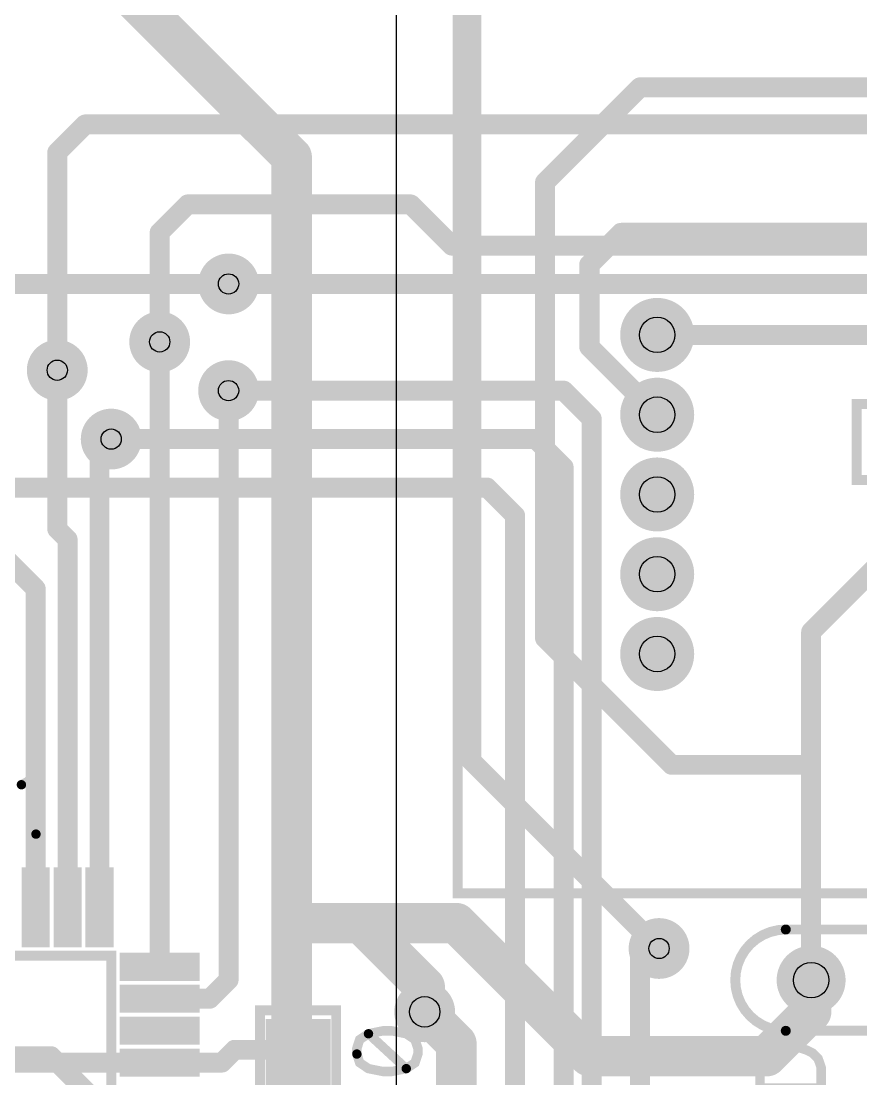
# Model space of a CAD drawing. Extents: x -88 to 103, y -135 to 135.
# Drawn here: x 41.64 to 62.69, y 38.96 to 65.48 of the extents above; entities that cross this region are included whole.
import ezdxf

# ---------------------------------------------------------------- set-up
doc = ezdxf.new("R2010")
doc.units = 0
for name, color, linetype in [('Bottom', 6, 'CONTINUOUS'), ('Bottom_Mask', 10, 'CONTINUOUS'), ('Bottom_Silk', 11, 'CONTINUOUS'), ('Drill_Bottom', 8, 'CONTINUOUS'), ('Drill_Top', 7, 'CONTINUOUS'), ('Top', 5, 'CONTINUOUS'), ('Top_Assy', 1, 'CONTINUOUS'), ('Top_Mask', 3, 'CONTINUOUS'), ('Top_Paste', 4, 'CONTINUOUS'), ('Top_Silk', 2, 'CONTINUOUS')]:
    doc.layers.add(name, color=color, linetype=linetype)

msp = doc.modelspace()

# ---------------------------------------------------------------- linework, layer by layer
at = {"layer": 'Bottom', "linetype": 'CONTINUOUS'}
for points, const_width in [([(42.5491, 62.1915), (43.2521, 62.8945)], 0.5), ([(43.2521, 62.8945), (71.3088, 62.8945)], 0.5), ([(42.5491, 56.7313), (42.5491, 62.1915)], 0.5), ([(45.1159, 60.1853), (45.8189, 60.8883)], 0.5), ([(45.8189, 60.8883), (51.4073, 60.8883)], 0.5), ([(51.4073, 60.8883), (52.4407, 59.8549)], 0.5), ([(45.1159, 57.4405), (45.1159, 60.1853)], 0.5), ([(52.4407, 59.8549), (76.4984, 59.8549)], 0.5), ([(46.8428, 58.8945), (76.0528, 58.8945)], 0.5), ([(46.8429, 56.2193), (55.2393, 56.2193)], 0.5), ([(55.2393, 56.2193), (55.9423, 55.5163)], 0.5), ([(55.9423, 55.5163), (55.9423, 16.5523)], 0.5), ([(43.9008, 55.0043), (54.5363, 55.0043)], 0.5), ([(54.5363, 55.0043), (55.2393, 54.3013)], 0.5), ([(55.2393, 54.3013), (55.2393, 21.806)], 0.5), ([(40.1128, 53.7893), (53.3213, 53.7893)], 0.5), ([(53.3213, 53.7893), (54.0243, 53.0863)], 0.5), ([(54.0243, 53.0863), (54.0243, 27.6767)], 0.5), ([(57.1573, 32.0955), (57.1573, 42.2318)], 0.5), ([(57.1573, 42.2318), (57.6318, 42.2318)], 0.5), ([(51.7575, 40.6442), (52.5513, 39.8503)], 1.016), ([(52.5513, 39.8503), (52.5513, 24.926)], 1.016), ([(42.3902, 39.5328), (26.0373, 39.5328)], 0.5), ([(46.9945, 34.9286), (42.3902, 39.5328)], 0.5)]:
    msp.add_lwpolyline(points, dxfattribs=dict(at, const_width=const_width))
for points, const_width in [([(43.1271, 62.8945, 1), (43.3771, 62.8945, 1), (43.1271, 62.8945, 1)], 0.25), ([(43.1271, 62.8945, 1), (43.3771, 62.8945, 1), (43.1271, 62.8945, 1)], 0.25), ([(42.4241, 62.1915, 1), (42.6741, 62.1915, 1), (42.4241, 62.1915, 1)], 0.25), ([(42.4241, 62.1915, 1), (42.6741, 62.1915, 1), (42.4241, 62.1915, 1)], 0.25), ([(45.6939, 60.8883, 1), (45.9439, 60.8883, 1), (45.6939, 60.8883, 1)], 0.25), ([(45.6939, 60.8883, 1), (45.9439, 60.8883, 1), (45.6939, 60.8883, 1)], 0.25), ([(51.2823, 60.8883, 1), (51.5323, 60.8883, 1), (51.2823, 60.8883, 1)], 0.25), ([(51.2823, 60.8883, 1), (51.5323, 60.8883, 1), (51.2823, 60.8883, 1)], 0.25), ([(44.9909, 60.1853, 1), (45.2409, 60.1853, 1), (44.9909, 60.1853, 1)], 0.25), ([(44.9909, 60.1853, 1), (45.2409, 60.1853, 1), (44.9909, 60.1853, 1)], 0.25), ([(52.3157, 59.8549, 1), (52.5657, 59.8549, 1), (52.3157, 59.8549, 1)], 0.25), ([(52.3157, 59.8549, 1), (52.5657, 59.8549, 1), (52.3157, 59.8549, 1)], 0.25), ([(47.2238, 58.8945, 1), (46.4618, 58.8945, 1), (47.2238, 58.8945, 1)], 0.762), ([(46.7178, 58.8945, 1), (46.9678, 58.8945, 1), (46.7178, 58.8945, 1)], 0.25), ([(57.9975, 57.616, 1), (57.1719, 57.616, 1), (57.9975, 57.616, 1)], 0.8255), ([(45.4969, 57.4405, 1), (44.7349, 57.4405, 1), (45.4969, 57.4405, 1)], 0.762), ([(44.9909, 57.4405, 1), (45.2409, 57.4405, 1), (44.9909, 57.4405, 1)], 0.25), ([(42.9301, 56.7313, 1), (42.1681, 56.7313, 1), (42.9301, 56.7313, 1)], 0.762), ([(42.4241, 56.7313, 1), (42.6741, 56.7313, 1), (42.4241, 56.7313, 1)], 0.25), ([(47.2239, 56.2193, 1), (46.4619, 56.2193, 1), (47.2239, 56.2193, 1)], 0.762), ([(46.7179, 56.2193, 1), (46.9679, 56.2193, 1), (46.7179, 56.2193, 1)], 0.25), ([(55.1143, 56.2193, 1), (55.3643, 56.2193, 1), (55.1143, 56.2193, 1)], 0.25), ([(55.1143, 56.2193, 1), (55.3643, 56.2193, 1), (55.1143, 56.2193, 1)], 0.25), ([(57.9975, 55.616, 1), (57.1719, 55.616, 1), (57.9975, 55.616, 1)], 0.8255), ([(44.2818, 55.0043, 1), (43.5198, 55.0043, 1), (44.2818, 55.0043, 1)], 0.762), ([(55.8173, 55.5163, 1), (56.0673, 55.5163, 1), (55.8173, 55.5163, 1)], 0.25), ([(55.8173, 55.5163, 1), (56.0673, 55.5163, 1), (55.8173, 55.5163, 1)], 0.25), ([(43.7758, 55.0043, 1), (44.0258, 55.0043, 1), (43.7758, 55.0043, 1)], 0.25), ([(54.4113, 55.0043, 1), (54.6613, 55.0043, 1), (54.4113, 55.0043, 1)], 0.25), ([(54.4113, 55.0043, 1), (54.6613, 55.0043, 1), (54.4113, 55.0043, 1)], 0.25), ([(55.1143, 54.3013, 1), (55.3643, 54.3013, 1), (55.1143, 54.3013, 1)], 0.25), ([(55.1143, 54.3013, 1), (55.3643, 54.3013, 1), (55.1143, 54.3013, 1)], 0.25), ([(57.9975, 53.616, 1), (57.1719, 53.616, 1), (57.9975, 53.616, 1)], 0.8255), ([(53.1963, 53.7893, 1), (53.4463, 53.7893, 1), (53.1963, 53.7893, 1)], 0.25), ([(53.1963, 53.7893, 1), (53.4463, 53.7893, 1), (53.1963, 53.7893, 1)], 0.25), ([(53.8993, 53.0863, 1), (54.1493, 53.0863, 1), (53.8993, 53.0863, 1)], 0.25), ([(53.8993, 53.0863, 1), (54.1493, 53.0863, 1), (53.8993, 53.0863, 1)], 0.25), ([(57.9975, 51.616, 1), (57.1719, 51.616, 1), (57.9975, 51.616, 1)], 0.8255), ([(57.9975, 49.616, 1), (57.1719, 49.616, 1), (57.9975, 49.616, 1)], 0.8255), ([(58.0128, 42.2318, 1), (57.2508, 42.2318, 1), (58.0128, 42.2318, 1)], 0.762), ([(57.0323, 42.2318, 1), (57.2823, 42.2318, 1), (57.0323, 42.2318, 1)], 0.25), ([(57.0323, 42.2318, 1), (57.2823, 42.2318, 1), (57.0323, 42.2318, 1)], 0.25), ([(57.5068, 42.2318, 1), (57.7568, 42.2318, 1), (57.5068, 42.2318, 1)], 0.25), ([(61.824, 41.438, 1), (61.062, 41.438, 1), (61.824, 41.438, 1)], 0.762), ([(52.1385, 40.6442, 1), (51.3765, 40.6442, 1), (52.1385, 40.6442, 1)], 0.762), ([(51.5035, 40.6442, 1), (52.0115, 40.6442, 1), (51.5035, 40.6442, 1)], 0.508), ([(52.2973, 39.8503, 1), (52.8053, 39.8503, 1), (52.2973, 39.8503, 1)], 0.508), ([(52.2973, 39.8503, 1), (52.8053, 39.8503, 1), (52.2973, 39.8503, 1)], 0.508), ([(42.2652, 39.5328, 1), (42.5152, 39.5328, 1), (42.2652, 39.5328, 1)], 0.25), ([(42.2652, 39.5328, 1), (42.5152, 39.5328, 1), (42.2652, 39.5328, 1)], 0.25)]:
    msp.add_lwpolyline(points, format="xyb", dxfattribs=dict(at, const_width=const_width))
at = {"layer": 'Bottom_Mask', "linetype": 'CONTINUOUS'}
for points, const_width in [([(58.0485, 57.616, 1), (57.1209, 57.616, 1), (58.0485, 57.616, 1)], 0.9275), ([(57.1209, 57.616, 1), (58.0485, 57.616, 1), (57.1209, 57.616, 1)], 0.9275), ([(58.0485, 55.616, 1), (57.1209, 55.616, 1), (58.0485, 55.616, 1)], 0.9275), ([(57.1209, 55.616, 1), (58.0485, 55.616, 1), (57.1209, 55.616, 1)], 0.9275), ([(58.0485, 53.616, 1), (57.1209, 53.616, 1), (58.0485, 53.616, 1)], 0.9275), ([(57.1209, 53.616, 1), (58.0485, 53.616, 1), (57.1209, 53.616, 1)], 0.9275), ([(58.0485, 51.616, 1), (57.1209, 51.616, 1), (58.0485, 51.616, 1)], 0.9275), ([(57.1209, 51.616, 1), (58.0485, 51.616, 1), (57.1209, 51.616, 1)], 0.9275), ([(58.0485, 49.616, 1), (57.1209, 49.616, 1), (58.0485, 49.616, 1)], 0.9275), ([(57.1209, 49.616, 1), (58.0485, 49.616, 1), (57.1209, 49.616, 1)], 0.9275), ([(61.875, 41.438, 1), (61.011, 41.438, 1), (61.875, 41.438, 1)], 0.864), ([(61.011, 41.438, 1), (61.875, 41.438, 1), (61.011, 41.438, 1)], 0.864)]:
    msp.add_lwpolyline(points, format="xyb", dxfattribs=dict(at, const_width=const_width))
at = {"layer": 'Bottom_Silk', "linetype": 'CONTINUOUS', "const_width": 0.25}
msp.add_lwpolyline([(78.5847, 68.616), (52.5847, 68.616), (52.5847, 43.616), (78.5847, 43.616), (78.5847, 68.616)], dxfattribs=at)
at = {"layer": 'Drill_Bottom'}
for centre, radius in [((46.8428, 58.8945), 0.254), ((57.5847, 57.616), 0.4445), ((45.1159, 57.4405), 0.254), ((42.5491, 56.7313), 0.254), ((46.8429, 56.2193), 0.254), ((57.5847, 55.616), 0.4445), ((43.9008, 55.0043), 0.254), ((57.5847, 53.616), 0.4445), ((57.5847, 51.616), 0.4445), ((57.5847, 49.616), 0.4445), ((57.6318, 42.2318), 0.254), ((61.443, 41.438), 0.4445), ((51.7575, 40.6442), 0.381)]:
    msp.add_circle(centre, radius, dxfattribs=at)
at = {"layer": 'Drill_Top'}
for centre, radius in [((46.8428, 58.8945), 0.254), ((57.5847, 57.616), 0.4445), ((45.1159, 57.4405), 0.254), ((42.5491, 56.7313), 0.254), ((46.8429, 56.2193), 0.254), ((57.5847, 55.616), 0.4445), ((43.9008, 55.0043), 0.254), ((57.5847, 53.616), 0.4445), ((57.5847, 51.616), 0.4445), ((57.5847, 49.616), 0.4445), ((57.6318, 42.2318), 0.254), ((61.443, 41.438), 0.4445), ((51.7575, 40.6442), 0.381)]:
    msp.add_circle(centre, radius, dxfattribs=at)
at = {"layer": 'Top', "linetype": 'CONTINUOUS'}
for points, const_width in [([(52.9239, 46.9397), (52.9239, 72.08)], 0.5), ([(39.0561, 71.4449), (48.4234, 62.0777)], 1.016), ([(57.1555, 63.8241), (54.774, 61.4426)], 0.5), ([(73.191, 63.8241), (57.1555, 63.8241)], 0.5), ([(48.4234, 62.0777), (48.4234, 42.8669)], 1.016), ([(54.774, 61.4426), (54.774, 50.0114)], 0.5), ([(55.8854, 59.3786), (56.6792, 60.1725)], 0.508), ([(56.6792, 60.1725), (63.5062, 60.1725)], 0.508), ([(55.8854, 57.3153), (55.8854, 59.3786)], 0.508), ([(46.8428, 58.8945), (41.3826, 58.8945)], 0.5), ([(63.0461, 57.616), (57.5847, 57.616)], 0.5), ([(45.1159, 57.4405), (45.1159, 41.7715)], 0.5), ([(57.5847, 55.616), (55.8854, 57.3153)], 0.508), ([(42.5491, 56.7313), (42.5491, 52.7486)], 0.5), ([(46.8429, 56.2193), (46.8429, 41.4452)], 0.5), ([(43.9008, 55.0043), (43.6079, 54.7113)], 0.5), ([(43.6079, 54.7113), (43.6079, 43.2635)], 0.5), ([(40.6796, 52.5804), (42.0079, 51.2522)], 0.5), ([(42.5491, 52.7486), (42.8079, 52.4899)], 0.5), ([(42.8079, 52.4899), (42.8079, 43.2635)], 0.5), ([(61.443, 50.171), (63.3474, 52.0754)], 0.5), ([(42.0079, 51.2522), (42.0079, 43.2635)], 0.5), ([(61.443, 46.8361), (61.443, 50.171)], 0.5), ([(54.774, 50.0114), (57.9494, 46.8361)], 0.5), ([(57.6318, 42.2318), (52.9239, 46.9397)], 0.5), ([(57.9494, 46.8361), (61.443, 46.8361)], 0.5), ([(61.443, 41.438), (61.443, 46.8361)], 0.5), ([(48.4234, 42.8669), (50.162, 42.8669)], 1.016), ([(48.4234, 39.7622), (48.4234, 42.8669)], 1.016), ([(51.7575, 41.2715), (50.162, 42.8669)], 1.016), ([(50.162, 42.8669), (52.5513, 42.8669)], 1.016), ([(52.5513, 42.8669), (55.8854, 39.5328)], 1.016), ([(45.1159, 41.7715), (45.1159, 41.7715)], 0.5), ([(61.443, 40.645), (61.443, 41.438)], 1.016), ([(46.8429, 41.4452), (46.3692, 40.9715)], 0.5), ([(51.7575, 40.6442), (51.7575, 41.2715)], 1.016), ([(46.3692, 40.9715), (45.1159, 40.9715)], 0.5), ([(60.3309, 39.5328), (61.443, 40.645)], 1.016), ([(48.5851, 39.6005), (48.4234, 39.7622)], 1.016), ([(46.6744, 39.3715), (46.9945, 39.6916)], 0.5), ([(46.9945, 39.6916), (48.494, 39.6916)], 0.5), ([(48.494, 39.6916), (48.5851, 39.6005)], 0.5), ([(55.8854, 39.5328), (60.3309, 39.5328)], 1.016), ([(40.0062, 39.3715), (45.1159, 39.3715)], 0.5), ([(45.1159, 39.3715), (41.2813, 39.3715)], 0.5), ([(45.1159, 39.3715), (46.6744, 39.3715)], 0.5)]:
    msp.add_lwpolyline(points, dxfattribs=dict(at, const_width=const_width))
for points, const_width in [([(57.0305, 63.8241, 1), (57.2805, 63.8241, 1), (57.0305, 63.8241, 1)], 0.25), ([(57.0305, 63.8241, 1), (57.2805, 63.8241, 1), (57.0305, 63.8241, 1)], 0.25), ([(48.1694, 62.0777, 1), (48.6774, 62.0777, 1), (48.1694, 62.0777, 1)], 0.508), ([(48.1694, 62.0777, 1), (48.6774, 62.0777, 1), (48.1694, 62.0777, 1)], 0.508), ([(54.649, 61.4426, 1), (54.899, 61.4426, 1), (54.649, 61.4426, 1)], 0.25), ([(54.649, 61.4426, 1), (54.899, 61.4426, 1), (54.649, 61.4426, 1)], 0.25), ([(56.5522, 60.1725, 1), (56.8062, 60.1725, 1), (56.5522, 60.1725, 1)], 0.254), ([(56.5522, 60.1725, 1), (56.8062, 60.1725, 1), (56.5522, 60.1725, 1)], 0.254), ([(47.2238, 58.8945, 1), (46.4618, 58.8945, 1), (47.2238, 58.8945, 1)], 0.762), ([(55.7584, 59.3786, 1), (56.0124, 59.3786, 1), (55.7584, 59.3786, 1)], 0.254), ([(55.7584, 59.3786, 1), (56.0124, 59.3786, 1), (55.7584, 59.3786, 1)], 0.254), ([(46.7178, 58.8945, 1), (46.9678, 58.8945, 1), (46.7178, 58.8945, 1)], 0.25), ([(57.9975, 57.616, 1), (57.1719, 57.616, 1), (57.9975, 57.616, 1)], 0.8255), ([(45.4969, 57.4405, 1), (44.7349, 57.4405, 1), (45.4969, 57.4405, 1)], 0.762), ([(57.4597, 57.616, 1), (57.7097, 57.616, 1), (57.4597, 57.616, 1)], 0.25), ([(44.9909, 57.4405, 1), (45.2409, 57.4405, 1), (44.9909, 57.4405, 1)], 0.25), ([(55.7584, 57.3153, 1), (56.0124, 57.3153, 1), (55.7584, 57.3153, 1)], 0.254), ([(55.7584, 57.3153, 1), (56.0124, 57.3153, 1), (55.7584, 57.3153, 1)], 0.254), ([(42.9301, 56.7313, 1), (42.1681, 56.7313, 1), (42.9301, 56.7313, 1)], 0.762), ([(42.4241, 56.7313, 1), (42.6741, 56.7313, 1), (42.4241, 56.7313, 1)], 0.25), ([(47.2239, 56.2193, 1), (46.4619, 56.2193, 1), (47.2239, 56.2193, 1)], 0.762), ([(46.7179, 56.2193, 1), (46.9679, 56.2193, 1), (46.7179, 56.2193, 1)], 0.25), ([(57.9975, 55.616, 1), (57.1719, 55.616, 1), (57.9975, 55.616, 1)], 0.8255), ([(44.2818, 55.0043, 1), (43.5198, 55.0043, 1), (44.2818, 55.0043, 1)], 0.762), ([(57.4577, 55.616, 1), (57.7117, 55.616, 1), (57.4577, 55.616, 1)], 0.254), ([(43.7758, 55.0043, 1), (44.0258, 55.0043, 1), (43.7758, 55.0043, 1)], 0.25), ([(43.4829, 54.7113, 1), (43.7329, 54.7113, 1), (43.4829, 54.7113, 1)], 0.25), ([(43.4829, 54.7113, 1), (43.7329, 54.7113, 1), (43.4829, 54.7113, 1)], 0.25), ([(57.9975, 53.616, 1), (57.1719, 53.616, 1), (57.9975, 53.616, 1)], 0.8255), ([(42.4241, 52.7486, 1), (42.6741, 52.7486, 1), (42.4241, 52.7486, 1)], 0.25), ([(42.4241, 52.7486, 1), (42.6741, 52.7486, 1), (42.4241, 52.7486, 1)], 0.25), ([(42.6829, 52.4899, 1), (42.9329, 52.4899, 1), (42.6829, 52.4899, 1)], 0.25), ([(42.6829, 52.4899, 1), (42.9329, 52.4899, 1), (42.6829, 52.4899, 1)], 0.25), ([(57.9975, 51.616, 1), (57.1719, 51.616, 1), (57.9975, 51.616, 1)], 0.8255), ([(41.8829, 51.2522, 1), (42.1329, 51.2522, 1), (41.8829, 51.2522, 1)], 0.25), ([(41.8829, 51.2522, 1), (42.1329, 51.2522, 1), (41.8829, 51.2522, 1)], 0.25), ([(57.9975, 49.616, 1), (57.1719, 49.616, 1), (57.9975, 49.616, 1)], 0.8255), ([(61.318, 50.171, 1), (61.568, 50.171, 1), (61.318, 50.171, 1)], 0.25), ([(61.318, 50.171, 1), (61.568, 50.171, 1), (61.318, 50.171, 1)], 0.25), ([(54.649, 50.0114, 1), (54.899, 50.0114, 1), (54.649, 50.0114, 1)], 0.25), ([(54.649, 50.0114, 1), (54.899, 50.0114, 1), (54.649, 50.0114, 1)], 0.25), ([(52.7989, 46.9397, 1), (53.0489, 46.9397, 1), (52.7989, 46.9397, 1)], 0.25), ([(52.7989, 46.9397, 1), (53.0489, 46.9397, 1), (52.7989, 46.9397, 1)], 0.25), ([(57.8244, 46.8361, 1), (58.0744, 46.8361, 1), (57.8244, 46.8361, 1)], 0.25), ([(57.8244, 46.8361, 1), (58.0744, 46.8361, 1), (57.8244, 46.8361, 1)], 0.25), ([(61.318, 46.8361, 1), (61.568, 46.8361, 1), (61.318, 46.8361, 1)], 0.25), ([(61.318, 46.8361, 1), (61.568, 46.8361, 1), (61.318, 46.8361, 1)], 0.25), ([(61.318, 46.8361, 1), (61.568, 46.8361, 1), (61.318, 46.8361, 1)], 0.25), ([(41.8829, 43.2635, 1), (42.1329, 43.2635, 1), (41.8829, 43.2635, 1)], 0.25), ([(42.6829, 43.2635, 1), (42.9329, 43.2635, 1), (42.6829, 43.2635, 1)], 0.25), ([(43.4829, 43.2635, 1), (43.7329, 43.2635, 1), (43.4829, 43.2635, 1)], 0.25), ([(48.1694, 42.8669, 1), (48.6774, 42.8669, 1), (48.1694, 42.8669, 1)], 0.508), ([(48.1694, 42.8669, 1), (48.6774, 42.8669, 1), (48.1694, 42.8669, 1)], 0.508), ([(48.1694, 42.8669, 1), (48.6774, 42.8669, 1), (48.1694, 42.8669, 1)], 0.508), ([(49.908, 42.8669, 1), (50.416, 42.8669, 1), (49.908, 42.8669, 1)], 0.508), ([(49.908, 42.8669, 1), (50.416, 42.8669, 1), (49.908, 42.8669, 1)], 0.508), ([(49.908, 42.8669, 1), (50.416, 42.8669, 1), (49.908, 42.8669, 1)], 0.508), ([(52.2973, 42.8669, 1), (52.8053, 42.8669, 1), (52.2973, 42.8669, 1)], 0.508), ([(52.2973, 42.8669, 1), (52.8053, 42.8669, 1), (52.2973, 42.8669, 1)], 0.508), ([(58.0128, 42.2318, 1), (57.2508, 42.2318, 1), (58.0128, 42.2318, 1)], 0.762), ([(57.5068, 42.2318, 1), (57.7568, 42.2318, 1), (57.5068, 42.2318, 1)], 0.25), ([(61.824, 41.438, 1), (61.062, 41.438, 1), (61.824, 41.438, 1)], 0.762), ([(44.9909, 41.7715, 1), (45.2409, 41.7715, 1), (44.9909, 41.7715, 1)], 0.25), ([(44.9909, 41.7715, 1), (45.2409, 41.7715, 1), (44.9909, 41.7715, 1)], 0.25), ([(61.189, 41.438, 1), (61.697, 41.438, 1), (61.189, 41.438, 1)], 0.508), ([(46.7179, 41.4452, 1), (46.9679, 41.4452, 1), (46.7179, 41.4452, 1)], 0.25), ([(46.7179, 41.4452, 1), (46.9679, 41.4452, 1), (46.7179, 41.4452, 1)], 0.25), ([(51.5035, 41.2715, 1), (52.0115, 41.2715, 1), (51.5035, 41.2715, 1)], 0.508), ([(51.5035, 41.2715, 1), (52.0115, 41.2715, 1), (51.5035, 41.2715, 1)], 0.508), ([(61.318, 41.438, 1), (61.568, 41.438, 1), (61.318, 41.438, 1)], 0.25), ([(52.1385, 40.6442, 1), (51.3765, 40.6442, 1), (52.1385, 40.6442, 1)], 0.762), ([(44.9909, 40.9715, 1), (45.2409, 40.9715, 1), (44.9909, 40.9715, 1)], 0.25), ([(46.2442, 40.9715, 1), (46.4942, 40.9715, 1), (46.2442, 40.9715, 1)], 0.25), ([(46.2442, 40.9715, 1), (46.4942, 40.9715, 1), (46.2442, 40.9715, 1)], 0.25), ([(51.5035, 40.6442, 1), (52.0115, 40.6442, 1), (51.5035, 40.6442, 1)], 0.508), ([(61.189, 40.645, 1), (61.697, 40.645, 1), (61.189, 40.645, 1)], 0.508), ([(61.189, 40.645, 1), (61.697, 40.645, 1), (61.189, 40.645, 1)], 0.508), ([(48.1694, 39.7622, 1), (48.6774, 39.7622, 1), (48.1694, 39.7622, 1)], 0.508), ([(48.1694, 39.7622, 1), (48.6774, 39.7622, 1), (48.1694, 39.7622, 1)], 0.508), ([(48.3311, 39.6005, 1), (48.8391, 39.6005, 1), (48.3311, 39.6005, 1)], 0.508), ([(46.8695, 39.6916, 1), (47.1195, 39.6916, 1), (46.8695, 39.6916, 1)], 0.25), ([(46.8695, 39.6916, 1), (47.1195, 39.6916, 1), (46.8695, 39.6916, 1)], 0.25), ([(48.369, 39.6916, 1), (48.619, 39.6916, 1), (48.369, 39.6916, 1)], 0.25), ([(48.369, 39.6916, 1), (48.619, 39.6916, 1), (48.369, 39.6916, 1)], 0.25), ([(48.4601, 39.6005, 1), (48.7101, 39.6005, 1), (48.4601, 39.6005, 1)], 0.25), ([(55.6314, 39.5328, 1), (56.1394, 39.5328, 1), (55.6314, 39.5328, 1)], 0.508), ([(55.6314, 39.5328, 1), (56.1394, 39.5328, 1), (55.6314, 39.5328, 1)], 0.508), ([(60.0769, 39.5328, 1), (60.5849, 39.5328, 1), (60.0769, 39.5328, 1)], 0.508), ([(60.0769, 39.5328, 1), (60.5849, 39.5328, 1), (60.0769, 39.5328, 1)], 0.508), ([(44.9909, 39.3715, 1), (45.2409, 39.3715, 1), (44.9909, 39.3715, 1)], 0.25), ([(44.9909, 39.3715, 1), (45.2409, 39.3715, 1), (44.9909, 39.3715, 1)], 0.25), ([(44.9909, 39.3715, 1), (45.2409, 39.3715, 1), (44.9909, 39.3715, 1)], 0.25), ([(46.5494, 39.3715, 1), (46.7994, 39.3715, 1), (46.5494, 39.3715, 1)], 0.25), ([(46.5494, 39.3715, 1), (46.7994, 39.3715, 1), (46.5494, 39.3715, 1)], 0.25)]:
    msp.add_lwpolyline(points, format="xyb", dxfattribs=dict(at, const_width=const_width))
at = {"layer": 'Top'}
for points in [[(41.7579, 44.1635), (42.2579, 44.1635), (41.7579, 42.3635), (42.2579, 42.3635)], [(42.5579, 44.1635), (43.0579, 44.1635), (42.5579, 42.3635), (43.0579, 42.3635)], [(43.3579, 44.1635), (43.8579, 44.1635), (43.3579, 42.3635), (43.8579, 42.3635)], [(44.2159, 42.0215), (46.0159, 42.0215), (44.2159, 41.5215), (46.0159, 41.5215)], [(44.2159, 41.2215), (46.0159, 41.2215), (44.2159, 40.7215), (46.0159, 40.7215)], [(44.2159, 40.4215), (46.0159, 40.4215), (44.2159, 39.9215), (46.0159, 39.9215)], [(47.874, 40.3625), (49.2963, 40.3625), (47.874, 38.8385), (49.2963, 38.8385)], [(44.2159, 39.6215), (46.0159, 39.6215), (44.2159, 39.1215), (46.0159, 39.1215)]]:
    msp.add_solid(points, dxfattribs=at)
at = {"layer": 'Top_Assy', "linetype": 'CONTINUOUS', "const_width": 0.0333}
msp.add_lwpolyline([(0.0398, 70.1345), (51.0435, 70.1345), (51.0435, 5.242), (0.0398, 5.242), (0.0398, 70.1345)], dxfattribs=at)
at = {"layer": 'Top_Mask', "linetype": 'CONTINUOUS'}
for points, const_width in [([(58.0485, 57.616, 1), (57.1209, 57.616, 1), (58.0485, 57.616, 1)], 0.9275), ([(57.1209, 57.616, 1), (58.0485, 57.616, 1), (57.1209, 57.616, 1)], 0.9275), ([(58.0485, 55.616, 1), (57.1209, 55.616, 1), (58.0485, 55.616, 1)], 0.9275), ([(57.1209, 55.616, 1), (58.0485, 55.616, 1), (57.1209, 55.616, 1)], 0.9275), ([(58.0485, 53.616, 1), (57.1209, 53.616, 1), (58.0485, 53.616, 1)], 0.9275), ([(57.1209, 53.616, 1), (58.0485, 53.616, 1), (57.1209, 53.616, 1)], 0.9275), ([(58.0485, 51.616, 1), (57.1209, 51.616, 1), (58.0485, 51.616, 1)], 0.9275), ([(57.1209, 51.616, 1), (58.0485, 51.616, 1), (57.1209, 51.616, 1)], 0.9275), ([(58.0485, 49.616, 1), (57.1209, 49.616, 1), (58.0485, 49.616, 1)], 0.9275), ([(57.1209, 49.616, 1), (58.0485, 49.616, 1), (57.1209, 49.616, 1)], 0.9275), ([(61.875, 41.438, 1), (61.011, 41.438, 1), (61.875, 41.438, 1)], 0.864), ([(61.011, 41.438, 1), (61.875, 41.438, 1), (61.011, 41.438, 1)], 0.864)]:
    msp.add_lwpolyline(points, format="xyb", dxfattribs=dict(at, const_width=const_width))
at = {"layer": 'Top_Mask'}
for points in [[(41.6559, 44.2655), (42.3599, 44.2655), (41.6559, 42.2615), (42.3599, 42.2615)], [(42.4559, 44.2655), (43.1599, 44.2655), (42.4559, 42.2615), (43.1599, 42.2615)], [(43.2559, 44.2655), (43.9599, 44.2655), (43.2559, 42.2615), (43.9599, 42.2615)], [(44.1139, 42.1235), (46.1179, 42.1235), (44.1139, 41.4195), (46.1179, 41.4195)], [(44.1139, 41.3235), (46.1179, 41.3235), (44.1139, 40.6195), (46.1179, 40.6195)], [(44.1139, 40.5235), (46.1179, 40.5235), (44.1139, 39.8195), (46.1179, 39.8195)], [(47.772, 40.4645), (49.3983, 40.4645), (47.772, 38.7365), (49.3983, 38.7365)], [(44.1139, 39.7235), (46.1179, 39.7235), (44.1139, 39.0195), (46.1179, 39.0195)]]:
    msp.add_solid(points, dxfattribs=at)
at = {"layer": 'Top_Paste'}
for points in [[(41.7579, 44.1635), (42.2579, 44.1635), (41.7579, 42.3635), (42.2579, 42.3635)], [(42.5579, 44.1635), (43.0579, 44.1635), (42.5579, 42.3635), (43.0579, 42.3635)], [(43.3579, 44.1635), (43.8579, 44.1635), (43.3579, 42.3635), (43.8579, 42.3635)], [(44.2159, 42.0215), (46.0159, 42.0215), (44.2159, 41.5215), (46.0159, 41.5215)], [(44.2159, 41.2215), (46.0159, 41.2215), (44.2159, 40.7215), (46.0159, 40.7215)], [(44.2159, 40.4215), (46.0159, 40.4215), (44.2159, 39.9215), (46.0159, 39.9215)], [(47.874, 40.3625), (49.2963, 40.3625), (47.874, 38.8385), (49.2963, 38.8385)], [(44.2159, 39.6215), (46.0159, 39.6215), (44.2159, 39.1215), (46.0159, 39.1215)]]:
    msp.add_solid(points, dxfattribs=at)
at = {"layer": 'Top_Silk', "linetype": 'CONTINUOUS'}
for points, const_width in [([(62.582, 55.8872), (67.034, 55.8872), (67.034, 53.9792), (62.582, 53.9792), (62.582, 55.8872)], 0.25), ([(41.6503, 46.3375), (41.7969, 46.4117), (42.0159, 46.629), (42.0159, 45.0994)], 0.2353), ([(60.8081, 42.708), (60.6098, 42.6919), (60.4164, 42.6451), (60.2327, 42.5686), (60.0632, 42.4643), (59.9121, 42.3349), (59.7831, 42.1835), (59.6793, 42.0137), (59.6032, 41.8298), (59.5569, 41.6364), (59.5413, 41.438), (59.5569, 41.2396), (59.6032, 41.0462), (59.6793, 40.8623), (59.7831, 40.6925), (59.9121, 40.5411), (60.0632, 40.4117), (60.2327, 40.3074), (60.4164, 40.2309), (60.6098, 40.1841), (60.8081, 40.168)], 0.25), ([(69.698, 42.708), (60.8081, 42.708)], 0.25), ([(37.7271, 42.0523), (43.9047, 42.0523), (43.9047, 35.8747), (37.7271, 35.8747), (37.7271, 42.0523)], 0.25), ([(47.6311, 36.2315), (49.5391, 36.2315), (49.5391, 40.6835), (47.6311, 40.6835), (47.6311, 36.2315)], 0.25), ([(50.0577, 39.5851), (50.1302, 39.3661), (50.3492, 39.2195), (50.713, 39.1471), (50.932, 39.1471), (51.2959, 39.2195), (51.5149, 39.3661), (51.5874, 39.5851), (51.5874, 39.7299), (51.5149, 39.9489), (51.2959, 40.0938), (50.932, 40.1679), (50.713, 40.1679), (50.3492, 40.0938), (50.1302, 39.9489), (50.0577, 39.7299), (50.0577, 39.5851)], 0.2353), ([(50.3492, 40.0938), (51.2959, 39.2195)], 0.2353), ([(69.698, 40.168), (60.8081, 40.168)], 0.25), ([(60.163, 38.7367), (61.6943, 38.7367), (61.6943, 39.2471), (61.6202, 39.4661), (61.4753, 39.6127), (61.3287, 39.6851), (61.1114, 39.7576), (60.7458, 39.7576), (60.5268, 39.6851), (60.382, 39.6127), (60.2354, 39.4661), (60.163, 39.2471), (60.163, 38.7367)], 0.2353)]:
    msp.add_lwpolyline(points, dxfattribs=dict(at, const_width=const_width))
for points, const_width in [([(41.5915, 46.3375, 1), (41.7092, 46.3375, 1), (41.5915, 46.3375, 1)], 0.1176), ([(41.9571, 45.0994, 1), (42.0747, 45.0994, 1), (41.9571, 45.0994, 1)], 0.1176), ([(60.7456, 42.708, 1), (60.8706, 42.708, 1), (60.7456, 42.708, 1)], 0.125), ([(60.7456, 42.708, 1), (60.8706, 42.708, 1), (60.7456, 42.708, 1)], 0.125), ([(50.2903, 40.0938, 1), (50.408, 40.0938, 1), (50.2903, 40.0938, 1)], 0.1176), ([(60.7456, 40.168, 1), (60.8706, 40.168, 1), (60.7456, 40.168, 1)], 0.125), ([(60.7456, 40.168, 1), (60.8706, 40.168, 1), (60.7456, 40.168, 1)], 0.125), ([(49.9989, 39.5851, 1), (50.1165, 39.5851, 1), (49.9989, 39.5851, 1)], 0.1176), ([(51.2371, 39.2195, 1), (51.3547, 39.2195, 1), (51.2371, 39.2195, 1)], 0.1176)]:
    msp.add_lwpolyline(points, format="xyb", dxfattribs=dict(at, const_width=const_width))

doc.saveas('drawing.dxf')
